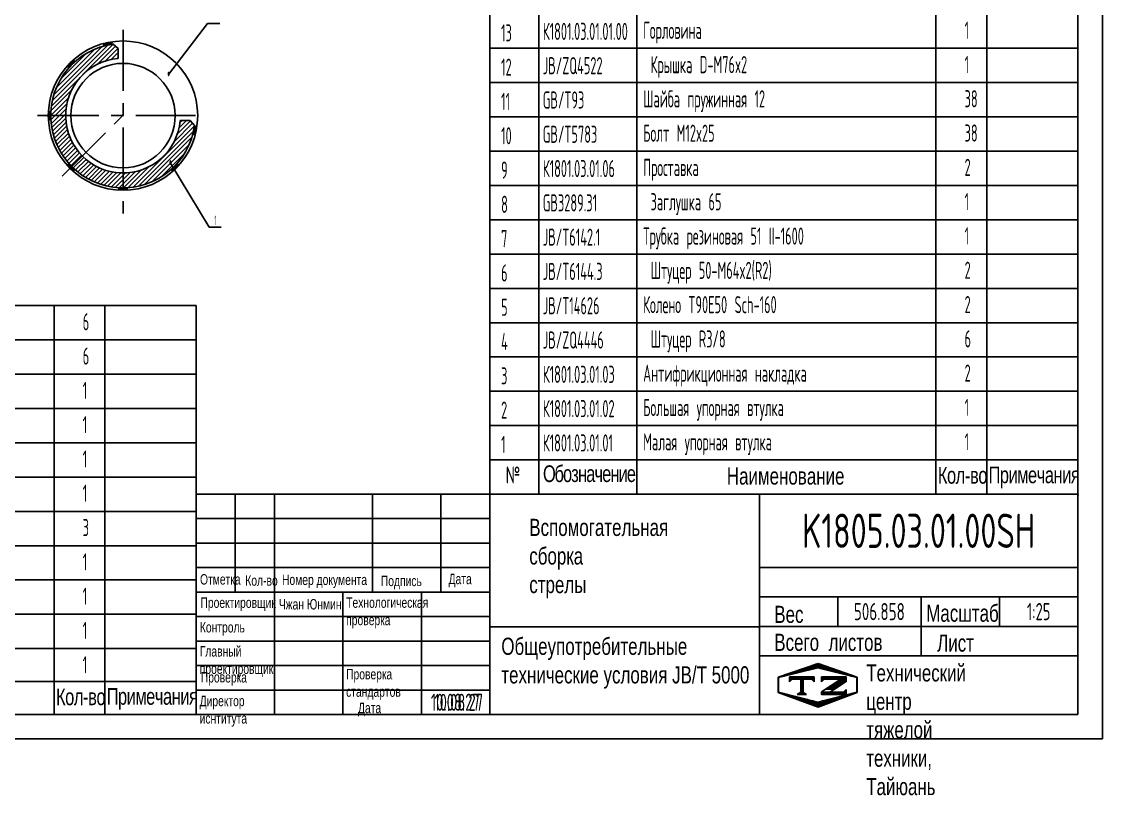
# Model space of a CAD drawing. Header units: millimetres. Extents: x 0 to 10500, y -559 to 7154.
# Drawn here: x 4988 to 10500, y -559 to 3389 of the extents above; entities that cross this region are included whole.
import ezdxf
from ezdxf.enums import TextEntityAlignment as Align

# ---------------------------------------------------------------- set-up
doc = ezdxf.new("R2010")
doc.units = ezdxf.units.MM
doc.header["$LTSCALE"] = 250
doc.linetypes.add('G', pattern=[2, 1.25, -0.25, 0.25, -0.25])
for name, color, linetype in [('01', 7, 'Continuous'), ('02', 1, 'Continuous'), ('05', 142, 'G'), ('11', 3, 'Continuous'), ('THICK', 7, 'Continuous')]:
    doc.layers.add(name, color=color, linetype=linetype)
doc.styles.add('HZLIB', font='TXT.shx', dxfattribs={"width": 0.5, "height": 87.5})
doc.styles.get("Standard").update_dxf_attribs({"font": 'isocp', "width": 0.707, "bigfont": 'intecad.shx'})

# ---------------------------------------------------------------- blocks, each defined once
blk = doc.blocks.new('*U28')
at = {"layer": '01'}
for points in [[(415, 5), (415, 292)], [(25, 5), (415, 5)]]:
    blk.add_lwpolyline(points, dxfattribs=at)
at = {"layer": '02'}
for points in [[(420, 0), (420, 297)], [(0, 0), (420, 0)]]:
    blk.add_lwpolyline(points, dxfattribs=at)
blk = doc.blocks.new('*X72')
at = {"color": 0}
for p, q in [((127.06, 7.8), (132.06, 7.8)), ((127.06, 7.5), (132.06, 7.5)), ((127.06, 7.2), (127.32, 7.2)), ((130.16, 6.9), (131.98, 6.9)), ((130.62, 7.2), (132.06, 7.2)), ((127.84, 5.4), (129.64, 5.4)), ((128.3, 5.7), (130.1, 5.7)), ((128.77, 6), (130.57, 6)), ((129.23, 6.3), (131.04, 6.3)), ((129.7, 6.6), (131.51, 6.6))]:
    blk.add_line(p, q, dxfattribs=at)
blk = doc.blocks.new('*X73')
at = {"color": 0}
for p, q in [((127.06, 4.8), (132.06, 4.8)), ((127.06, 4.5), (132.06, 4.5)), ((131.84, 5.1), (132.06, 5.1))]:
    blk.add_line(p, q, dxfattribs=at)
blk = doc.blocks.new('*X71')
at = {"color": 0}
for p, q in [((122.34, 4.5), (123.72, 4.5)), ((122.82, 4.8), (123.24, 4.8))]:
    blk.add_line(p, q, dxfattribs=at)
blk = doc.blocks.new('*X70')
at = {"color": 0}
for p, q in [((120.53, 7.8), (125.53, 7.8)), ((120.53, 7.5), (125.53, 7.5)), ((120.53, 7.2), (120.79, 7.2)), ((125.27, 7.2), (125.53, 7.2))]:
    blk.add_line(p, q, dxfattribs=at)
blk = doc.blocks.new('*X69')
at = {"color": 0}
for p, q in [((121.52, 9), (123.12, 9)), ((122.38, 9.3), (124.32, 9.3)), ((123.24, 9.6), (125.52, 9.6)), ((124.1, 9.9), (128.52, 9.9)), ((124.97, 10.2), (127.67, 10.2)), ((125.83, 10.5), (126.82, 10.5)), ((127.02, 9.6), (129.37, 9.6)), ((128.22, 9.3), (130.22, 9.3)), ((129.42, 9), (131.07, 9)), ((118.22, 7.8), (118.32, 7.8)), ((118.22, 7.5), (118.27, 7.5)), ((118.22, 7.2), (118.27, 7.2)), ((118.22, 6.9), (118.27, 6.9)), ((118.94, 8.1), (119.52, 8.1)), ((119.8, 8.4), (120.72, 8.4)), ((120.66, 8.7), (121.92, 8.7)), ((130.62, 8.7), (131.92, 8.7)), ((131.82, 8.4), (132.77, 8.4)), ((133.02, 8.1), (133.62, 8.1)), ((134.22, 7.8), (134.32, 7.8)), ((134.27, 7.5), (134.32, 7.5)), ((134.27, 7.2), (134.32, 7.2)), ((134.27, 6.9), (134.32, 6.9)), ((118.22, 6.6), (118.27, 6.6)), ((118.22, 6.3), (118.27, 6.3)), ((118.22, 6), (118.27, 6)), ((118.22, 5.7), (118.27, 5.7)), ((118.22, 5.4), (118.27, 5.4)), ((118.22, 5.1), (118.27, 5.1)), ((118.22, 4.8), (118.27, 4.8)), ((118.79, 4.5), (119.42, 4.5)), ((133.12, 4.5), (133.76, 4.5)), ((134.27, 6.6), (134.32, 6.6)), ((134.27, 6.3), (134.32, 6.3)), ((134.27, 6), (134.32, 6)), ((134.27, 5.7), (134.32, 5.7)), ((134.27, 5.4), (134.32, 5.4)), ((134.27, 5.1), (134.32, 5.1)), ((134.27, 4.8), (134.32, 4.8)), ((119.61, 4.2), (120.62, 4.2)), ((120.43, 3.9), (121.82, 3.9)), ((121.26, 3.6), (123.02, 3.6)), ((122.08, 3.3), (124.22, 3.3)), ((122.91, 3), (125.42, 3)), ((123.73, 2.7), (128.89, 2.7)), ((124.55, 2.4), (128.07, 2.4)), ((127.12, 3), (129.7, 3)), ((128.32, 3.3), (130.51, 3.3)), ((129.52, 3.6), (131.32, 3.6)), ((130.72, 3.9), (132.14, 3.9)), ((131.92, 4.2), (132.95, 4.2)), ((125.38, 2.1), (127.26, 2.1)), ((126.2, 1.8), (126.45, 1.8))]:
    blk.add_line(p, q, dxfattribs=at)

msp = doc.modelspace()

# ---------------------------------------------------------------- hatches: boundary and pattern name
at = {"layer": '01'}
h = msp.add_hatch(color=256, dxfattribs=at)
h.paths.add_polyline_path([(5453.42, 3274.5), (5450.82, 3286.76, 0.0167464), (5425.69, 3282.29), (5428.29, 3270.06, -0.0173154)])
h.paths.add_polyline_path([(5428.29, 3270.06), (5425.69, 3282.29, 0.0167464), (5400.93, 3276.15), (5403.53, 3263.9, -0.0173154)])
h = msp.add_hatch(color=256, dxfattribs=at)
h.paths.add_polyline_path([(5263, 3187.59), (5254.14, 3196.45, 0.0167464), (5235.5, 3179.03), (5244.34, 3170.19, -0.0173154)])
h.paths.add_polyline_path([(5244.34, 3170.19), (5235.5, 3179.03, 0.0167464), (5218.08, 3160.39), (5226.94, 3151.53, -0.0173154)])
h = msp.add_hatch(color=256, dxfattribs=at)
h.paths.add_polyline_path([(5137.29, 2935.12), (5124.77, 2935.12, 0.0167464), (5123.91, 2909.62), (5136.41, 2909.62, -0.0173154)])
h.paths.add_polyline_path([(5136.41, 2909.62), (5123.91, 2909.62, 0.0167464), (5124.77, 2884.12), (5137.29, 2884.12, -0.0173154)])
h = msp.add_hatch(color=256, dxfattribs=at)
h.paths.add_polyline_path([(5859.68, 2809.97), (5871.95, 2807.43, 0.0167464), (5877.97, 2832.22), (5865.73, 2834.76, -0.0173154)])
h.paths.add_polyline_path([(5865.73, 2834.76), (5877.97, 2832.22, 0.0167464), (5882.31, 2857.37), (5870.04, 2859.91, -0.0173154)])
h = msp.add_hatch(color=256, dxfattribs=at)
h.paths.add_polyline_path([(5226.94, 2667.7), (5218.08, 2658.85, 0.0167464), (5235.5, 2640.21), (5244.34, 2649.05, -0.0173154)])
h.paths.add_polyline_path([(5244.34, 2649.05), (5235.5, 2640.21, 0.0167464), (5254.14, 2622.78), (5263, 2631.64, -0.0173154)])
h = msp.add_hatch(color=256, dxfattribs=at)
h.paths.add_polyline_path([(5746.82, 2631.64), (5755.68, 2622.78, 0.0167464), (5774.32, 2640.21), (5765.48, 2649.05, -0.0173154)])
h.paths.add_polyline_path([(5765.48, 2649.05), (5774.32, 2640.21, 0.0167464), (5791.75, 2658.85), (5782.89, 2667.7, -0.0173154)])
h = msp.add_hatch(color=256, dxfattribs=at)
h.paths.add_polyline_path([(5479.41, 2542), (5479.41, 2529.47, 0.0167464), (5504.91, 2528.62), (5504.91, 2541.12, -0.0173154)])
h.paths.add_polyline_path([(5504.91, 2541.12), (5504.91, 2528.62, 0.0167464), (5530.41, 2529.47), (5530.41, 2542, -0.0173154)])
at = {"layer": '02', "linetype": 'Continuous'}
h = msp.add_hatch(dxfattribs=at)
h.set_pattern_fill('LINE', color=1, scale=5, angle=45, style=0)
h.set_pattern_definition([(45, (-215.51, 1936.407), (-11.22532, 11.22532), [])])
h.paths.add_polyline_path([(5504.91, 2617.12), (5504.91, 2541.12, 0.3744979), (5869.93, 2859.12), (5847.53, 2884.12), (5796.3, 2884.12, -0.3888719)])
h.paths.add_polyline_path([(5504.91, 2541.12), (5504.91, 2617.12, -0.1989124), (5298.08, 2702.79), (5244.34, 2649.05, 0.1989124)])
h.paths.add_polyline_path([(5212.41, 2909.62), (5136.41, 2909.62, 0.1989124), (5244.34, 2649.05), (5298.08, 2702.79, -0.1989124)])
h.paths.add_polyline_path([(5298.08, 3116.45), (5244.34, 3170.19, 0.1989124), (5136.41, 2909.62), (5212.41, 2909.62, -0.1989124)])
h.paths.add_polyline_path([(5479.41, 3201), (5479.41, 3252.23), (5454.41, 3274.64, 0.1634126), (5244.34, 3170.19), (5298.08, 3116.45, -0.1763208)])

# ---------------------------------------------------------------- linework, layer by layer
for p, q in [((7375, 5528.03), (7375, 978.03)), ((7625, 5528.03), (7625, 978.03)), ((8125, 5528.03), (8125, 978.03)), ((9651.3, 5528.03), (9651.3, 978.03)), ((9910.82, 5528.03), (9910.82, 978.03)), ((10375, 5528.03), (10375, 978.03)), ((7375, 3253.03), (10375, 3253.03)), ((7375, 3078.03), (10375, 3078.03)), ((7375, 2903.03), (10375, 2903.03)), ((7375, 2728.03), (10375, 2728.03)), ((7375, 2553.03), (10375, 2553.03)), ((7375, 2378.03), (10375, 2378.03)), ((7375, 2203.03), (10375, 2203.03)), ((7375, 2028.03), (10375, 2028.03)), ((2877.26, 1939.96), (5877.26, 1939.96)), ((5153.55, 1939.96), (5153.55, -146.4)), ((5413.08, 1939.96), (5413.08, -146.4)), ((5877.26, 1939.96), (5877.26, -146.4)), ((7375, 1853.03), (10375, 1853.03)), ((2877.26, 1764.96), (5877.26, 1764.96)), ((7375, 1678.03), (10375, 1678.03)), ((2877.26, 1589.96), (5877.26, 1589.96)), ((7375, 1503.03), (10375, 1503.03)), ((2877.26, 1414.96), (5877.26, 1414.96)), ((7375, 1328.03), (10375, 1328.03)), ((2877.26, 1239.96), (5877.26, 1239.96)), ((7375, 1153.03), (10375, 1153.03)), ((2877.26, 1064.97), (5877.26, 1064.97)), ((7375, 978.03), (10375, 978.03)), ((2877.26, 889.97), (5877.26, 889.97)), ((2877.26, 714.97), (5877.26, 714.97)), ((2877.26, 539.97), (5877.26, 539.97)), ((2877.26, 364.97), (5877.26, 364.97)), ((2877.26, 189.97), (5877.26, 189.97)), ((2877.26, 22.68), (5877.26, 22.68))]:
    msp.add_line(p, q)
for radius, start, end in [(368.5, 97.87672, 352.12328), (292.5, 95.00137, 354.99863)]:
    msp.add_arc((5504.91, 2909.62), radius, start, end)
at = {"layer": '01'}
for p, q in [((5479.41, 3252.23), (5454.41, 3274.64)), ((5479.41, 3201), (5479.41, 3252.23)), ((5796.3, 2884.12), (5847.53, 2884.12)), ((5847.53, 2884.12), (5869.93, 2859.12)), ((2877.26, -146.4), (5877.26, -146.4))]:
    msp.add_line(p, q, dxfattribs=at)
at = {"layer": '01', "color": 7, "linetype": 'Continuous'}
for radius in [381, 266.5]:
    msp.add_circle((5504.91, 2909.62), radius, dxfattribs=at)
at = {"layer": '01'}
for p in [(10375, 978.6), (10375, 972.47)]:
    msp.add_point(p, dxfattribs=at)
at = {"layer": '02'}
for p, q in [((5737.63, 3119.71), (5936.56, 3379.19)), ((5936.56, 3379.19), (5998.56, 3379.19)), ((5746.81, 2667.72), (5944.31, 2340.14)), ((5944.31, 2340.14), (6006.31, 2340.14))]:
    msp.add_line(p, q, dxfattribs=at)
at = {"layer": '05'}
for p, q in [((5504.91, 3348.19), (5504.91, 2404.52)), ((5069.64, 2909.62), (5874.86, 2909.62)), ((5195.3, 2600.01), (5504.91, 2909.62))]:
    msp.add_line(p, q, dxfattribs=at)
at = {"layer": 'THICK'}
for p, q in [((5877.26, 978.03), (10375, 978.03)), ((6077.09, 977.49), (6077.09, 978.03)), ((6077.16, 478.28), (6077.16, 978.03)), ((6277.06, -146.4), (6277.06, 978.03)), ((6776.81, 478.28), (6776.81, 978.03)), ((7126.63, 478.28), (7126.63, 978.03)), ((7376.51, -146.4), (7376.51, 978.03)), ((8750.82, -146.4), (8750.82, 978.03)), ((10375, -146.4), (10375, 978.03)), ((5877.26, 603.22), (7376.51, 603.22)), ((8750.82, 603.22), (10375, 603.22)), ((5877.26, 478.28), (7376.51, 478.28)), ((6626.88, -146.4), (6626.88, 478.28)), ((7026.68, -146.4), (7026.68, 478.28)), ((8750.82, 453.3), (10375, 453.3)), ((9150.61, 303.37), (9150.61, 453.3)), ((9575.4, 153.45), (9575.4, 453.3)), ((9975.2, 303.37), (9975.2, 453.3)), ((7376.51, 301.2), (8750.82, 301.2)), ((8750.82, 303.37), (10375, 303.37)), ((8750.82, 153.45), (10375, 153.45)), ((5877.26, -146.4), (10375, -146.4))]:
    msp.add_line(p, q, dxfattribs=at)
at = {"layer": 'THICK', "color": 3}
for p, q in [((5877.26, 853.09), (7376.51, 853.09)), ((5877.26, 728.16), (7376.51, 728.16)), ((5877.26, 353.35), (7376.51, 353.35)), ((5877.26, 228.41), (7376.51, 228.41)), ((8847.07, 43.65), (9049.59, 114.19)), ((9049.59, 114.19), (9249.49, 43.65)), ((5877.26, 103.47), (7376.51, 103.47)), ((8848.38, 42.06), (9048.28, 92.04)), ((9048.28, 92.04), (9248.18, 42.06)), ((8847.07, -34.9), (8847.07, 43.65)), ((8848.38, -32.9), (8848.38, 42.06)), ((8904.83, 21), (8904.83, 45.98)), ((8904.83, 45.98), (9029.77, 45.98)), ((8917.32, 33.49), (8904.83, 21)), ((9017.27, 33.49), (8917.32, 33.49)), ((8961.83, 33.61), (8961.83, -34.93)), ((8967.3, 33.61), (8967.3, -34.93)), ((8973.54, 33.61), (8973.54, -34.93)), ((9029.77, 21), (9017.27, 33.49)), ((9029.77, 45.98), (9029.77, 21)), ((9068.03, 45.98), (9068.03, 21)), ((9068.03, 45.98), (9192.96, 45.98)), ((9068.03, 21), (9080.52, 33.49)), ((9166.41, 33.49), (9068.03, -30.17)), ((9080.52, 33.49), (9166.41, 33.49)), ((9192.96, 21.23), (9128.95, -19.73)), ((9192.96, 45.98), (9192.96, 21)), ((9248.18, 42.06), (9248.18, -32.9)), ((9249.49, 43.65), (9249.49, -34.9)), ((5877.26, -21.47), (7376.51, -21.47)), ((9049.59, -108.65), (8847.07, -34.9)), ((9048.28, -82.87), (8848.38, -32.9)), ((8967.3, -29.22), (8943.09, -44.45)), ((8943.09, -44.45), (8967.3, -44.45)), ((8967.3, -29.22), (8991.5, -44.45)), ((8991.5, -44.45), (8967.3, -44.45)), ((9248.18, -32.9), (9048.28, -82.87)), ((9249.49, -34.9), (9049.59, -108.65)), ((9068.03, -30.17), (9068.03, -44.45)), ((9068.03, -44.45), (9192.96, -44.45)), ((9128.95, -19.73), (9109.86, -31.95)), ((9180.47, -31.95), (9109.86, -31.95)), ((9192.96, -19.46), (9180.47, -31.95)), ((9192.96, -44.45), (9192.96, -19.46))]:
    msp.add_line(p, q, dxfattribs=at)

# ---------------------------------------------------------------- block references
at = {"layer": '01', "xscale": 25, "yscale": 25, "zscale": 25}
msp.add_blockref('*U28', (0, -271.4), dxfattribs=at)
at = {"layer": 'THICK', "color": 3, "xscale": 24.98745205863974, "yscale": 24.98745205863861, "zscale": 24.98745205863937}
for name in ['*X69', '*X70', '*X72', '*X71', '*X73']:
    msp.add_blockref(name, (5893.06, -152.51), dxfattribs=at)

# ---------------------------------------------------------------- texts
at = {"style": 'HZLIB', "width": 0.5}
for s, p in [('13', (7433.33, 3288.03)), ('К1801.03.01.01.00', (7645.96, 3295.64)), ('Горловина', (8157.98, 3301.17)), ('1', (9797.22, 3301.85)), ('12', (7433.33, 3113.03)), ('JB/ZQ4522', (7645.96, 3120.64)), (' Крышка D-M76x2', (8157.98, 3126.18)), ('1', (9797.22, 3126.85)), ('GB/T93', (7645.96, 2945.64)), ('Шайба пружинная 12', (8157.98, 2951.18)), ('38', (9797.22, 2951.85)), ('11', (7433.33, 2938.03)), ('10', (7433.33, 2763.03)), ('GB/T5783', (7645.96, 2770.64)), ('Болт M12x25', (8157.98, 2776.18)), ('38', (9797.22, 2776.85)), ('9', (7433.33, 2588.03)), ('К1801.03.01.06', (7645.96, 2595.64)), ('Проставка', (8157.98, 2601.18)), ('2', (9797.22, 2601.85)), ('8', (7433.33, 2413.03)), ('GB3289.31', (7645.96, 2420.64)), (' Заглушка 65', (8157.98, 2426.18)), ('1', (9797.22, 2426.85)), ('7', (7433.33, 2238.03)), ('JB/T6142.1', (7645.96, 2245.64)), ('Трубка резиновая 51 II-1600', (8157.98, 2251.18)), ('1', (9797.22, 2251.85)), ('6', (7433.33, 2063.03)), ('JB/T6144.3', (7645.96, 2070.64)), (' Штуцер 50-M64x2(R2)', (8157.98, 2076.18)), ('2', (9797.22, 2076.85)), ('Колено T90E50 Sch-160', (8157.98, 1901.18)), ('2', (9797.22, 1901.85)), ('5', (7433.33, 1888.03)), ('JB/T14626', (7645.96, 1895.64)), ('6', (5299.48, 1813.78)), ('4', (7433.33, 1713.03)), ('JB/ZQ4446', (7645.96, 1720.64)), (' Штуцер R3/8', (8157.98, 1726.18)), ('6', (9797.22, 1726.85)), ('6', (5299.48, 1638.78)), ('3', (7433.33, 1538.03)), ('К1801.03.01.03', (7645.96, 1545.64)), ('Антифрикционная накладка', (8157.98, 1551.18)), ('2', (9797.22, 1551.85)), ('1', (5299.48, 1463.78)), ('2', (7433.33, 1363.03)), ('К1801.03.01.02', (7645.96, 1370.64)), ('Большая упорная втулка', (8157.98, 1376.18)), ('1', (9797.22, 1376.85)), ('1', (5299.48, 1288.78)), ('1', (7433.33, 1188.03)), ('К1801.03.01.01', (7645.96, 1195.64)), ('Малая упорная втулка', (8157.98, 1201.18)), ('1', (9797.22, 1201.85)), ('1', (5299.48, 1113.78)), ('1', (5299.48, 938.78)), ('3', (5299.48, 763.78)), ('1', (5299.48, 588.78)), ('1', (5299.48, 413.78)), ('1', (5299.48, 238.79)), ('1', (5299.48, 63.79))]:
    msp.add_text(s, height=87.5, dxfattribs=at).set_placement(p)
at = {"layer": '01', "attachment_point": 1}
for s, insert, char_height in [('{\\Fisocp,intecad|c204;№}', (7456.44, 1119.26), 87.5), ('{\\fArial|b0|i0|c204|p34;Наименование}', (8584.64, 1114.25), 87.5), ('{\\fArial|b0|i0|c204|p34;\\T0.95;Примечания}', (9919.58, 1118.7), 85), ('{\\fArial|b0|i0|c204|p34;Отметка}', (5897.66, 569.93), 53.2796), ('{\\fArial|b0|i0|c204|p34;Кол-во}', (6128.72, 563.8), 53.2796), ('{\\fArial|b0|i0|c204|p34;Номер документа}', (6315.88, 567.9), 53.2796), ('{\\fArial|b0|i0|c204|p34;Подпись}', (6819.85, 561.76), 53.2796), ('{\\fArial|b0|i0|c204|p34;Дата}', (7165.41, 571.97), 53.2796), ('{\\fArial|b0|i0|c204|p34;Проектировщик}', (5900.01, 450.92), 53.2796), ('{\\fArial|b0|i0|c204|p34;\\C3;Чжан Юнмин}', (6299.53, 442.73), 53.2796), ('{\\fArial|b0|i0|c204|p34;Технологическая\\Pпроверка}', (6643.25, 451.32), 53.2796), ('{\\fArial|b0|i0|c204|p34;Вес}', (8826.73, 408.32), 87.5), ('{\\fArial|b0|i0|c204|p34;Масштаб}', (9601.71, 414.27), 87.5), ('{\\fArial|b0|i0|c204|p34;Контроль}', (5896.95, 325.42), 53.2796), ('{\\fArial|b0|i0|c204|p34;Общеупотребительные \\Pтехнические условия \\fArial|b0|i0|c0|p34;JB/T 5000}', (7434.49, 245.42), 87.5), ('{\\fArial|b0|i0|c204|p34;Всего  листов}', (8826.73, 265.74), 87.5), ('{\\fArial|b0|i0|c204|p34;Лист}', (9657.2, 261.78), 87.5), ('{\\fArial|b0|i0|c204|p34;Главный\\Pпроектировщик}', (5896.48, 202.79), 53.2796), ('{\\fArial|b0|i0|c204|p34;Проверка}', (5901.68, 70.28), 53.2796), ('{\\fArial|b0|i0|c204|p34;Проверка\\Pстандартов}', (6642.74, 86.11), 53.2796), ('{\\fArial|b0|i0|c204|p34;\\T0.95;Примечания}', (5421.84, -11.65), 85), ('{\\fArial|b0|i0|c204|p34;Директор\\Pиснтитута}', (5895.66, -50.77), 53.2796), ('{\\fArial|b0|i0|c204|p34;Дата}', (6703.27, -86.38), 53.2796)]:
    msp.add_mtext(s, dxfattribs=dict(at, insert=insert, char_height=char_height))
for s, insert, char_height, width in [('{\\fArial|b0|i0|c204|p34;\\T0.9;Обозначение}', (7646.87, 1124.86), 85, 3.6432), ('{\\fArial|b0|i0|c204|p34;\\T0.95;Кол-во}', (9661.05, 1116.5), 85, 182.1272), ('{\\fArial|b0|i0|c204|p34;\\C3;Вспомогательная сборка\\Pстрелы}', (7577.09, 852.17), 87.5, 1.9821), ('{\\fArial|b0|i0|c204|p34;Технический центр\\Pтяжелой техники, Тайюань}', (9295.9, 109.28), 87.0233, 4.0895), ('{\\fArial|b0|i0|c204|p34;\\T0.95;Кол-во}', (5163.31, -13.85), 85, 182.1272)]:
    msp.add_mtext(s, dxfattribs=dict(at, insert=insert, char_height=char_height, width=width))
at = {"layer": '02', "width": 0.605172}
for p, p2 in [((5731.63, 3109.71), (5743.63, 3109.71)), ((5740.81, 2657.72), (5752.81, 2657.72))]:
    msp.add_text('\\M+5A1F1', height=20, dxfattribs=at).set_placement(p, p2, align=Align.FIT)
at = {"layer": '11'}
for s, height, width, p, p2 in [('1', 49.5, 0.404, (5971.81, 2350.14), (5978.81, 2350.14)), ('K1805.03.01.00SH', 175, 0.696129, (8968.31, 703.6), (10156.69, 703.6)), ('506.858', 87.5, 0.682621, (9232.59, 334.85), (9492.41, 334.85)), ('1:25', 87.5, 0.656293, (10114.95, 334.85), (10235.05, 334.85)), ('10.08.27', 87.5, 0.642055, (7075, -127.65), (7325, -127.65)), ('10.08.27', 87.023, 0.642055, (7092.98, -127.76), (7341.62, -127.76))]:
    msp.add_text(s, height=height, dxfattribs=dict(at, width=width)).set_placement(p, p2, align=Align.FIT)

doc.saveas('drawing.dxf')
